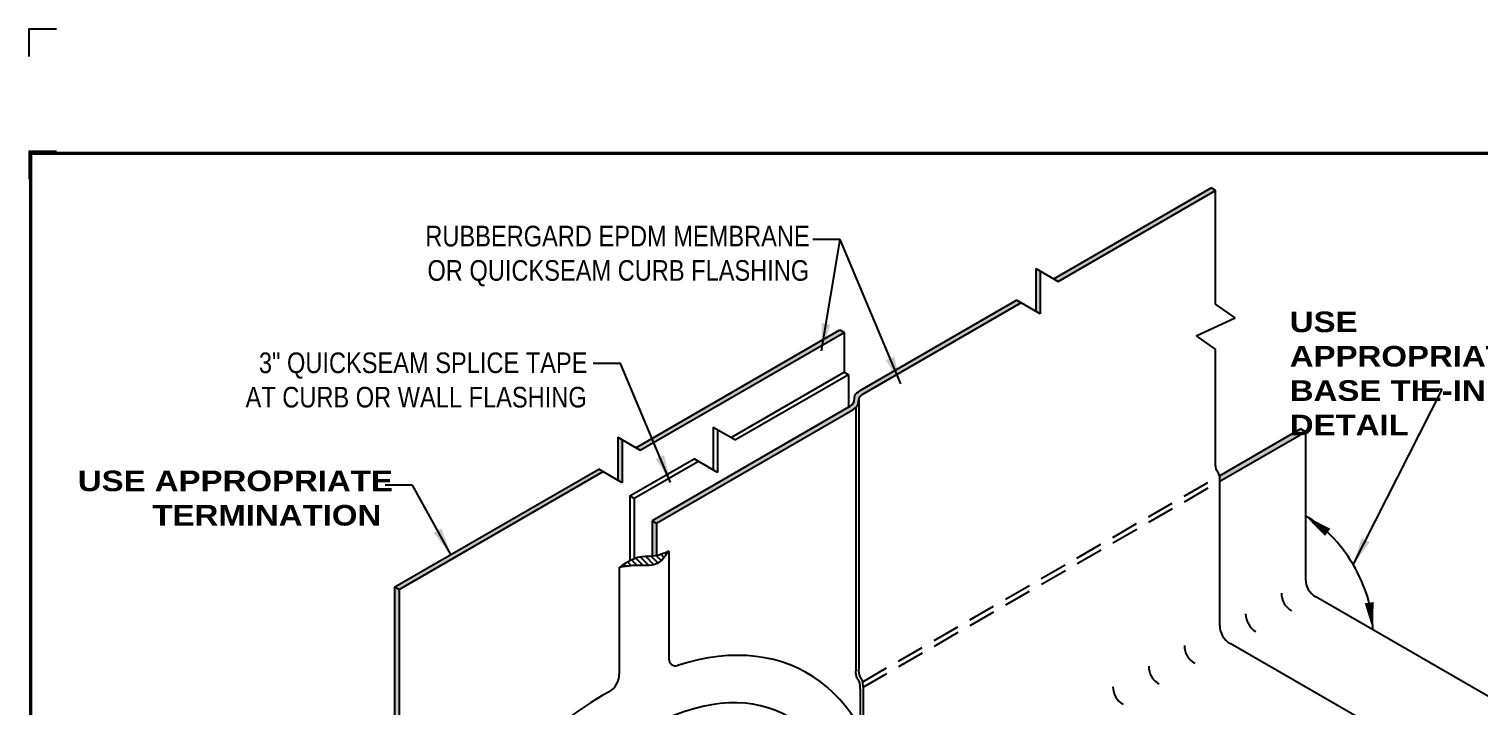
# Model space of a CAD drawing. Header units: inches. Extents: x 165.4 to 185.5, y 113.7 to 130.5.
# Drawn here: x 165.45 to 178.63, y 124.35 to 130.51 of the extents above; entities that cross this region are included whole.
import ezdxf
from ezdxf.enums import TextEntityAlignment as Align

# ---------------------------------------------------------------- set-up
doc = ezdxf.new("R2010")
doc.units = ezdxf.units.IN
doc.header["$MEASUREMENT"] = 0
doc.linetypes.add('HIDDEN', pattern=[0.375, 0.25, -0.125])
doc.layers.get('0').update_dxf_attribs({"linetype": 'CONTINUOUS'})
doc.layers.get('DEFPOINTS').update_dxf_attribs({"linetype": 'CONTINUOUS'})
for name, color, linetype in [('FSBP-ANNO-NOTE', 7, 'CONTINUOUS'), ('FSBP-MEMBRANE', 7, 'CONTINUOUS'), ('FSBP-SEALANTS', 1, 'CONTINUOUS'), ('FSBP-TTLB-BORDER', 7, 'CONTINUOUS'), ('FSBP-TTLB-TEXT', 7, 'CONTINUOUS')]:
    doc.layers.add(name, color=color, linetype=linetype)
doc.styles.add('FSBP_ARIAL', font='arial.ttf')
doc.styles.add('FSBP_ARIAL_BOLD', font='')
doc.styles.add('FSBP_ARIAL_NAR', font='ARIALN.TTF')
doc.styles.get('FSBP_ARIAL_BOLD').set_extended_font_data('Arial Black')
doc.dimstyles.new('FSBP-LEADER', dxfattribs={"dimtxt": 0.1875, "dimasz": 0.25, "dimexe": 0.0625, "dimexo": 0.125, "dimgap": 0.125, "dimtad": 0, "dimtih": 1, "dimtoh": 1, "dimdec": 4, "dimzin": 0, "dimdsep": 46, "dimlunit": 4, "dimtxsty": 'FSBP_ARIAL_NAR', "dimcen": 0.09375, "dimclrd": 256, "dimclre": 256, "dimclrt": 256, "dimadec": 0, "dimazin": 0, "dimtfac": 1, "dimtdec": 4, "dimtofl": 0, "dimtmove": 0, "dimatfit": 3, "dimfxl": 1, "dimtolj": 1, "dimtzin": 0, "dimlwd": -1, "dimlwe": -1, "dimarcsym": 0})

# ---------------------------------------------------------------- blocks, each defined once
blk = doc.blocks.new('TTLB-EPDM_2')
at = {"layer": 'DEFPOINTS', "linetype": 'Continuous', "ltscale": 1.75}
blk.add_lwpolyline([(-0.015625, 13.88083333333333), (-0.015625, 14.13083333333333), (0.234375, 14.13083333333333)], dxfattribs=at)
at = {"layer": 'DEFPOINTS', "color": 1}
blk.add_lwpolyline([(0.234375, 13.015625), (-0.015625, 13.015625), (-0.015625, 12.765625)], dxfattribs=at)
at = {"layer": 'FSBP-TTLB-BORDER', "const_width": 0.03125}
blk.add_lwpolyline([(20, 0), (20, 13), (0, 13), (0, 0)], dxfattribs=at)
at = {"layer": 'FSBP-TTLB-TEXT'}
for tag, height, style, p in [('MAXIMUM_WARRANTY', 0.1875, 'FSBP_ARIAL_BOLD', (18.03987100774941, 0.2240244307510579)), ('ACCPT_SYSTEMS', 0.21875, 'FSBP_ARIAL', (12.49438170418193, -1.23218745252656))]:
    blk.add_attdef(tag, text='', height=height, dxfattribs=dict(at, style=style)).set_placement(p, align=Align.MIDDLE_LEFT)
for tag, height, style, p in [('DETAIL_DESCP_LINE_1', 0.21875, 'FSBP_ARIAL_BOLD', (10.33118450231211, -0.2831249841755152)), ('DETAIL_DESCP_LINE_2', 0.21875, 'FSBP_ARIAL_BOLD', (10.33118450231211, -0.6812499208775904)), ('ISSUE_REV_DATE', 0.21875, 'FSBP_ARIAL', (16.84069633627263, -0.7282559425942452)), ('DETAIL_NUMBER', 0.4375, 'FSBP_ARIAL', (18.91941590748775, -0.8931630692489421))]:
    blk.add_attdef(tag, text='', height=height, dxfattribs=dict(at, style=style)).set_placement(p, align=Align.MIDDLE_CENTER)

msp = doc.modelspace()

# ---------------------------------------------------------------- hatches: boundary and pattern name
at = {"layer": 'FSBP-MEMBRANE'}
h = msp.add_hatch(color=256, dxfattribs=at)
h.paths.add_polyline_path([(176.2377165228035, 129.0401079303055), (176.1987453796334, 129.0626079303055), (174.7667842125824, 128.2358647650396), (174.8057553557527, 128.2133647650396)])
h.paths.add_polyline_path([(174.6416206581052, 128.3081279769097), (174.602649514935, 128.3306279769096), (174.602649514935, 127.9403094536027), (174.6416206581051, 127.9178094536028)])
edge = h.paths.add_edge_path()
edge.add_line((174.4677295990014, 128.0182055033861), (174.428758455831, 128.0407055033862))
edge.add_line((174.428758455831, 128.0407055033861), (173.0065536502378, 127.2195951760338))
edge.add_spline(control_points=[(173.0065536502366, 127.2195951760334), (172.9849390079638, 127.2060782240226), (172.9472991110792, 127.1825397044645), (172.9588462051178, 127.1087545842774), (172.9214731850755, 127.0829531952813), (172.8995376812609, 127.0678094775378)], knot_values=[0, 0, 0, 0, 0.06931831324672033, 0.1207114200597199, 0.1937370074613865, 0.1937370074613865, 0.1937370074613865, 0.1937370074613865], degree=3, periodic=0)
edge.add_line((172.899537681261, 127.0678094775382), (171.1133602859555, 126.0365594775377))
edge.add_line((171.1133602859555, 126.0365594775378), (171.1523314291257, 126.0140594775378))
edge.add_line((171.1523314291257, 126.0140594775377), (172.9385088244314, 127.0453094775377))
edge.add_spline(control_points=[(172.9385088244312, 127.0453094775377), (172.9484404180844, 127.0521659989242), (172.9583720117375, 127.0590225203107), (172.9668715480171, 127.0665691528237)], knot_values=[0, 0, 0, 0, 0.03306331445530177, 0.03306331445530177, 0.03306331445530177, 0.03306331445530177], degree=3, periodic=0)
edge.add_spline(control_points=[(172.9668715480171, 127.0665691528237), (172.9771445891299, 127.0756904582125), (172.9929131041596, 127.0952145158295), (172.9915158070494, 127.1230108104201), (172.9927834057293, 127.1353946347905)], knot_values=[0.03306331445530177, 0.03306331445530177, 0.03306331445530177, 0.03306331445530177, 0.07302558740166665, 0.110088724796269, 0.110088724796269, 0.110088724796269, 0.110088724796269], degree=3, periodic=0)
edge.add_spline(control_points=[(172.9927834057293, 127.1353946347905), (172.9932735059095, 127.1401826758736), (172.9978271779363, 127.1672669525908), (173.0239101511341, 127.1835782240227), (173.0455247934068, 127.1970951760334)], knot_values=[0.110088724796269, 0.110088724796269, 0.110088724796269, 0.110088724796269, 0.1244186942146662, 0.1937370074613142, 0.1937370074613142, 0.1937370074613142, 0.1937370074613142], degree=3, periodic=0)
edge.add_line((173.0455247934053, 127.1970951760327), (174.4677295990014, 128.0182055033861))
edge = h.paths.add_edge_path()
edge.add_line((171.1523314291258, 126.0140594775378), (171.1133602859555, 126.0365594775378))
edge.add_line((171.1133602859555, 126.0365594775378), (171.1133602859555, 125.7165296809075))
edge.add_spline(control_points=[(171.1133602859555, 125.7165296809075), (171.1264811909844, 125.7176124833034), (171.1395111137368, 125.7190915334263), (171.1523314291257, 125.7213831865781)], knot_values=[0.3240225724693629, 0.3240225724693629, 0.3240225724693629, 0.3240225724693629, 0.3631769027014797, 0.3631769027014797, 0.3631769027014797, 0.3631769027014797], degree=3, periodic=0)
edge.add_line((171.1523314291258, 125.7213831865781), (171.1523314291258, 126.0140594775377))
h = msp.add_hatch(color=256, dxfattribs=at)
h.paths.add_polyline_path([(172.8605665380906, 127.7486777069812), (172.8215953949202, 127.7711777069812), (170.9666620315204, 126.7002314302935), (171.0056331746906, 126.6777314302935)])
h.paths.add_polyline_path([(170.6676074179392, 126.48257216864), (170.628636274769, 126.5050721686399), (168.773702911369, 125.4341258919521), (168.8126740545392, 125.4116258919522)])
h.paths.add_polyline_path([(170.8414984770431, 126.7724946421636), (170.8025273338729, 126.7949946421635), (170.8025273338731, 126.4046761188565), (170.841498477043, 126.3821761188566)])
h = msp.add_hatch(color=256, dxfattribs=at)
edge = h.paths.add_edge_path()
edge.add_line((177.0561412747393, 126.845120158956), (177.0111412747378, 126.8711009210704))
edge.add_line((177.0111412747378, 126.8711009210704), (176.2739550029743, 126.4454862286247))
edge.add_spline(control_points=[(176.2739550029741, 126.445486228626), (176.2775646506605, 126.4296191425955), (176.2771261583172, 126.4123607753558), (176.2766876659739, 126.395102408116)], knot_values=[0, 0, 0, 0, 0.04962066779480845, 0.04962066779480845, 0.04962066779480845, 0.04962066779480845], degree=3, periodic=0)
edge.add_line((176.2766876659739, 126.3951024081144), (177.0561412747393, 126.845120158956))
h = msp.add_hatch(color=256, dxfattribs=at)
h.paths.add_polyline_path([(168.8126740545393, 125.4116258919521), (168.7737029113692, 125.4341258919521), (168.773702911369, 124.0602818797119), (168.8126740545393, 124.0377818797119)])
h.paths.add_polyline_path([(168.9819325440029, 123.9400604452574), (168.9369325440029, 123.966041207371), (168.5984155650757, 123.7705983384622), (168.6434155650757, 123.7446175763486)])
edge = h.paths.add_edge_path()
edge.add_line((168.8126740545393, 123.6468961418942), (168.773702911369, 123.6693961418941))
edge.add_line((168.773702911369, 123.6693961418941), (168.7737029113689, 122.2505521296549))
edge.add_spline(control_points=[(168.773702911369, 122.250552129654), (168.7747251885648, 122.227238280565), (168.7763057688569, 122.1911918828192), (168.8032231632319, 122.1584203458611), (168.8086921768888, 122.1416271882446), (168.8099413915396, 122.1361359608293)], knot_values=[0.04962066779482693, 0.04962066779482693, 0.04962066779482693, 0.04962066779482693, 0.1173467419836059, 0.15433443679334, 0.1715069895125715, 0.1715069895125715, 0.1715069895125715, 0.1715069895125715], degree=3, periodic=0)
edge.add_spline(control_points=[(168.8099413915396, 122.1361359608293), (168.813551039226, 122.1202688747988), (168.8131125468826, 122.103010507559), (168.8126740545392, 122.0857521403192)], knot_values=[0, 0, 0, 0, 0.04962066779482694, 0.04962066779482694, 0.04962066779482694, 0.04962066779482694], degree=3, periodic=0)
edge.add_line((168.8126740545392, 122.0857521403182), (168.8126740545392, 120.7719476021329))
edge.add_arc((169.0001740545392, 120.7719476021329), 0.1875000000000024, 180.0000000000043, 240.0000000000006)
edge.add_line((168.9064240545392, 120.6095678389233), (170.6583332951759, 119.5981025672459))
edge.add_line((170.6583332951759, 119.5981025672459), (170.6583332951759, 119.643102567246))
edge.add_line((170.6583332951759, 119.643102567246), (168.9453951977096, 120.6320678389234))
edge.add_arc((169.0391451977096, 120.794447602133), 0.1875000000000024, 180.0000000000043, 240.0000000000006, ccw=False)
edge.add_line((168.8516451977096, 120.7944476021329), (168.8516451977096, 122.1082521403196))
edge.add_spline(control_points=[(168.8516451977096, 122.1082521403193), (168.8520836900529, 122.125510507559), (168.8525221823963, 122.1427688747988), (168.8489125347099, 122.1586359608293)], knot_values=[0, 0, 0, 0, 0.04962066779478864, 0.04962066779478864, 0.04962066779478864, 0.04962066779478864], degree=3, periodic=0)
edge.add_spline(control_points=[(168.8489125347099, 122.1586359608293), (168.8476633200591, 122.1641271882445), (168.8421943064022, 122.180920345861), (168.8152769120271, 122.2136918828192), (168.8136963317349, 122.249738280565), (168.8126740545392, 122.2730521296539)], knot_values=[0.04962066779478864, 0.04962066779478864, 0.04962066779478864, 0.04962066779478864, 0.06679322051405845, 0.1037809153238013, 0.1715069895125803, 0.1715069895125803, 0.1715069895125803, 0.1715069895125803], degree=3, periodic=0)
edge.add_line((168.8126740545392, 122.2730521296542), (168.8126740545393, 123.6468961418942))
at = {"layer": 'FSBP-SEALANTS'}
h = msp.add_hatch(dxfattribs=at)
h.set_pattern_fill('ANSI31', color=256, scale=0.3, angle=90, style=0)
h.set_pattern_definition([(135, (-242.2330342670857, 235.3848050529508), (-0.02651650429449553, -0.02651650429449553), [])])
edge = h.paths.add_edge_path()
edge.add_spline(control_points=[(171.2661956828442, 125.7619223207819), (171.2327544544081, 125.7467525708607), (171.143595810296, 125.7063080537854), (170.9726485786128, 125.7253230826042), (170.8682439730642, 125.6487921358669), (170.8144555307973, 125.6093639862312)], knot_values=[0, 0, 0, 0, 0.1091404581689626, 0.2909825901495405, 0.4842213578399463, 0.4842213578399463, 0.4842213578399463, 0.4842213578399463], degree=3, periodic=0)
edge.add_spline(control_points=[(170.8144555307973, 125.6093639862312), (170.8614745149879, 125.6182402152478), (170.973710664493, 125.639428120178), (171.1622817488331, 125.6092644855001), (171.2345756888971, 125.7154700343438), (171.2661956828442, 125.7619223207819)], knot_values=[0, 0, 0, 0, 0.1454374214172816, 0.3471647985336226, 0.5039879999285694, 0.5039879999285694, 0.5039879999285694, 0.5039879999285694], degree=3, periodic=0)

# ---------------------------------------------------------------- linework, layer by layer
at = {"layer": 'FSBP-ANNO-NOTE'}
for points in [[(177.0561412747392, 126.0786879099325, 0, 0.08203125, 0), (177.2576371894457, 125.9307649138273, 0.08203125, 0.08203125, 0)], [(177.6693183910842, 125.0430637100092, 0, 0.08203125, 0), (177.6353338807899, 125.2907063345313, 0.08203125, 0.08203125, 0)]]:
    msp.add_lwpolyline(points, format="xyseb", dxfattribs=at)
msp.add_ellipse((177.0786028841322, 125.3841134669543), major_axis=(-0.417698940717808, 0.7234757875909054), ratio=0.5773502691896466, start_param=3.926990816999106, end_param=5.535820724010774, dxfattribs=at)
at = {"layer": 'FSBP-MEMBRANE'}
for p, q in [((174.7667842125823, 128.2358647650395), (176.1987453796334, 129.0626079303055)), ((174.8057553557526, 128.2133647650396), (176.2377165228035, 129.0401079303055)), ((176.2377165228036, 129.0401079303055), (176.1987453796333, 129.0626079303055)), ((176.2377165228037, 128.0066870642343), (176.2377165228039, 129.0401079303053)), ((174.602649514935, 128.3306279769096), (174.8057553557526, 128.2133647650396)), ((174.602649514935, 128.3306279769097), (174.602649514935, 127.9403094536027)), ((174.6416206581051, 128.3081279769097), (174.6416206581051, 127.9178094536028)), ((173.0065536501411, 127.2195951759783), (174.4287584558309, 128.0407055033861)), ((173.0455247934068, 127.1970951760334), (174.4677295990013, 128.0182055033861)), ((174.6416206581051, 127.9178094536028), (174.428758455831, 128.0407055033861)), ((176.4148795356086, 127.8825350487762), (176.2377165228037, 128.0066870642343)), ((176.0605535099988, 127.7174752789809), (176.4148795356086, 127.8825350487762)), ((170.9666620315204, 126.7002314302934), (172.8215953949203, 127.7711777069812)), ((171.0056331746907, 126.6777314302934), (172.8605665380906, 127.7486777069812)), ((172.8215953949203, 127.7711777069812), (172.8605665380906, 127.7486777069812)), ((172.8605665380906, 127.7486777069812), (172.8605665380906, 127.3864043308291)), ((176.0605535099988, 127.7174752789809), (176.2377165228037, 127.5933232635224)), ((176.2377165228035, 126.5599023974517), (176.2377165228037, 127.5933232635224)), ((171.8339163055345, 126.7936675426992), (172.8605665380906, 127.386404330829)), ((172.8605665380906, 127.3864043308291), (172.8995376812609, 127.363904330829)), ((172.8995376812609, 127.363904330829), (171.8728874487048, 126.7711675426992)), ((172.8995376812609, 127.363904330829), (172.8995376812609, 127.0678094775378)), ((172.9927834057293, 127.1353946347905), (172.9927834057293, 124.6864393888055)), ((172.8995376812609, 127.0678094775378), (171.1133602859555, 126.0365594775378)), ((171.1523314291258, 126.0140594775377), (172.9385088244311, 127.0453094775377)), ((172.9668715480171, 127.0665691528237), (172.9668715480171, 124.6714791707819)), ((171.6697816078872, 126.8884307545692), (171.8728874487048, 126.7711675426992)), ((171.6697816078872, 126.8884307545693), (171.6697816078872, 126.4981122312622)), ((171.7087527510573, 126.8659307545692), (171.7087527510573, 126.4756122312623)), ((176.2739550029801, 126.4454862286281), (177.0111412747378, 126.8711009210703)), ((177.0561412747393, 126.845120158956), (177.0111412747378, 126.8711009210703)), ((170.802527333873, 126.7949946421635), (171.0056331746906, 126.6777314302934)), ((170.8025273338729, 126.7949946421635), (170.802527333873, 126.4046761188565)), ((170.8414984770431, 126.7724946421636), (170.8414984770431, 126.3821761188566)), ((176.2766876659739, 126.3951024081144), (177.0561412747394, 126.845120158956)), ((177.0561412747393, 126.845120158956), (177.0561412747392, 125.5053348586578)), ((170.9120093795756, 126.261404330829), (171.4958905487832, 126.5985082810456)), ((171.7087527510573, 126.4756122312624), (171.4958905487832, 126.5985082810456)), ((168.773702911369, 125.4341258919522), (170.628636274769, 126.5050721686399)), ((168.8126740545393, 125.4116258919522), (170.6676074179392, 126.48257216864)), ((170.8414984770431, 126.3821761188566), (170.628636274769, 126.50507216864)), ((171.5348616919534, 126.5760082810457), (170.9509805227459, 126.238904330829)), ((176.2766876659738, 125.0812978699294), (176.2766876659738, 126.395102408116)), ((170.9509805227459, 126.238904330829), (170.9120093795756, 126.261404330829)), ((170.9120093795756, 126.261404330829), (170.9120093795756, 125.674627382164)), ((170.9509805227459, 126.238904330829), (170.9509805227459, 125.6930433883076)), ((171.1133602859555, 126.0365594775378), (171.1133602859555, 125.7165296809075)), ((171.1133602859555, 126.0365594775378), (171.1523314291258, 126.0140594775377)), ((171.1523314291257, 126.0140594775377), (171.1523314291257, 125.7213831865778)), ((168.773702911369, 125.4341258919522), (168.8126740545393, 125.4116258919522)), ((168.773702911369, 124.0602818797119), (168.7737029113691, 125.4341258919523)), ((168.8126740545393, 125.4116258919522), (168.8126740545393, 124.0377818797119)), ((180.115876764271, 123.6305425746545), (177.1498912747392, 125.3429550954482)), ((177.5475107455431, 124.2393346473747), (176.3704376659738, 124.9189181067198)), ((173.0058426911874, 124.5066791814456), (173.0058426911875, 124.1510562159008)), ((173.0317545488996, 124.5216393994709), (173.0317545488996, 124.1029357530247))]:
    msp.add_line(p, q, dxfattribs=at)
at = {"layer": 'FSBP-MEMBRANE', "linetype": 'HIDDEN'}
for p, q in [((173.0290218859059, 124.572023219983), (176.2739550029801, 126.4454862286281)), ((173.0317545488996, 124.5216393994693), (176.2766876659739, 126.3951024081144))]:
    msp.add_line(p, q, dxfattribs=at)
at = {"layer": 'FSBP-MEMBRANE'}
for centre, start in [((177.2436412747392, 125.5053348586578), 179.9999999999984), ((177.023708282562, 125.3783564864206), 179.9999999999984), ((176.6989487561428, 125.1908564864206), 179.9999999999984), ((176.4641876659738, 125.0812978699294), 180), ((176.1420902866719, 124.9011098247462), 180), ((175.8173307602527, 124.7136098247462), 180), ((175.4925712338336, 124.5261098247462), 180)]:
    msp.add_arc(centre, 0.1875, start, 240.0000000000002, dxfattribs=at)
for points in [[(172.8995376812609, 127.0678094775378), (172.9499148852863, 127.1206760428692), (172.9564944006377, 127.1716462440227), (173.0065536502366, 127.2195951760334)], [(172.9385088244312, 127.0453094775377), (172.9888860284566, 127.0981760428692), (172.995465543808, 127.1491462440227), (173.0455247934068, 127.1970951760334)], [(176.2766876659739, 126.395102408116), (176.2685850412909, 126.4614023461242), (176.2497957267211, 126.4932622146948), (176.2377165228036, 126.5599023974507)], [(173.0058426911875, 124.5066791814473), (172.9977400665044, 124.5729791194554), (172.9789507519347, 124.604838988026), (172.9668715480171, 124.6714791707819)], [(173.0317545488996, 124.5216393994709), (173.0236519242167, 124.587939337479), (173.0048626096469, 124.6197992060496), (172.9927834057294, 124.6864393888055)]]:
    msp.add_spline(points, degree=3, dxfattribs=at)
at = {"layer": 'FSBP-SEALANTS'}
for p, q in [((171.2661956828443, 125.761922320782), (171.2661956828443, 124.7791981085696)), ((170.8144555307973, 125.6093639862312), (170.8144555307973, 124.6414980573024))]:
    msp.add_line(p, q, dxfattribs=at)
msp.add_lwpolyline([(170.7240468693581, 124.4810938117978, 0.1716610970647312), (169.3599426139572, 122.9527176041672, 0.09296498660052457), (169.0964504131582, 121.5313664519599, 0.02724635419865954), (169.1465164776136, 120.9534924780313, 0.02752747330726659)], format="xyb", dxfattribs=at)
for centre, radius, start, end in [((171.3286956828443, 124.7791981085696), 0.0625, 180, 285.1871025647502), ((170.6269555307974, 124.6414980573024), 0.1875, 301.1861663194407, 359.9999999999951)]:
    msp.add_arc(centre, radius, start, end, dxfattribs=at)
for centre, major_axis, ratio, start_param, end_param in [((171.0150719027066, 121.9352494171617), (1.48737348696974, 2.727268826818299), 0.6145557190941318, -0.7502143289917801, 0.5780219175272254), ((171.0150719027064, 121.935249417162), (-1.338704322144164, -2.318703902265744), 0.5773502691896282, 2.431263857491923, 3.854426345467478)]:
    msp.add_ellipse(centre, major_axis=major_axis, ratio=ratio, start_param=start_param, end_param=end_param, dxfattribs=at)
for points in [[(171.2661956828442, 125.7619223207819), (171.1595016399162, 125.6469880017148), (170.9586115420095, 125.6286276302243), (170.8144555307973, 125.6093639862312)], [(170.8144555307973, 125.6093639862312), (170.9832559387513, 125.7034258999534), (171.1639631608131, 125.7237103979242), (171.2661956828442, 125.7619223207819)]]:
    msp.add_spline(points, degree=3, dxfattribs=at)

# ---------------------------------------------------------------- block references
at = {"ltscale": 1.75}
msp.add_blockref('TTLB-EPDM_2', (165.4627011304549, 116.3776288297689), dxfattribs=at)

# ---------------------------------------------------------------- texts
at = {"layer": 'FSBP-ANNO-NOTE', "char_height": 0.1875, "attachment_point": 1}
for s, width, heights, insert, style in [('\\pi0.28975;RUBBERGARD EPDM MEMBRANE \\P\\pi0.30906;OR QUICKSEAM CURB FLASHING', 3.75773358550606, [0.5991846390294335], (168.76171875, 128.71875), 'FSBP_ARIAL_NAR'), ('USE APPROPRIATE BASE TIE-IN DETAIL', 2.78873016872268, [0], (176.9127867445372, 127.9387209326183), 'FSBP_ARIAL_BOLD'), ('\\pi0.27616;3" QUICKSEAM SPLICE TAPE \\P\\pi0.15491;AT CURB OR WALL FLASHING', 3.244698641414573, [0.5937500000000022], (167.26171875, 127.56640625), 'FSBP_ARIAL_NAR'), ('\\pi0.055272;USE APPROPRIATE \\P\\pi0.73339;TERMINATION', 2.78873016872268, [0], (165.8359375, 126.4921875), 'FSBP_ARIAL_BOLD')]:
    msp.add_mtext_dynamic_manual_height_columns(s, width=width, gutter_width=5, heights=heights, dxfattribs=dict(at, insert=insert, style=style))

# ---------------------------------------------------------------- leaders
at = {"layer": 'FSBP-ANNO-NOTE'}
for points in [[(173.3750904408232, 127.2816302746899), (172.8242355912134, 128.5926495592605), (172.5742355912134, 128.5926495592605)], [(172.6543420469529, 127.5806038747069), (172.8242355912134, 128.5926495592605)], [(171.2818908645178, 126.3850611840179), (170.8272711364091, 127.4670435449231), (170.5772711364091, 127.4670435449231)], [(177.4898288773427, 125.6363694639409), (178.2993931312253, 127.2302539000431), (178.0493931312253, 127.2302539000431)], [(169.2831249186713, 125.7282408249993), (168.9347003321005, 126.3587305116558), (168.6847003321005, 126.3587305116558)]]:
    msp.add_leader(points, dimstyle='FSBP-LEADER', dxfattribs=at)

doc.saveas('drawing.dxf')
